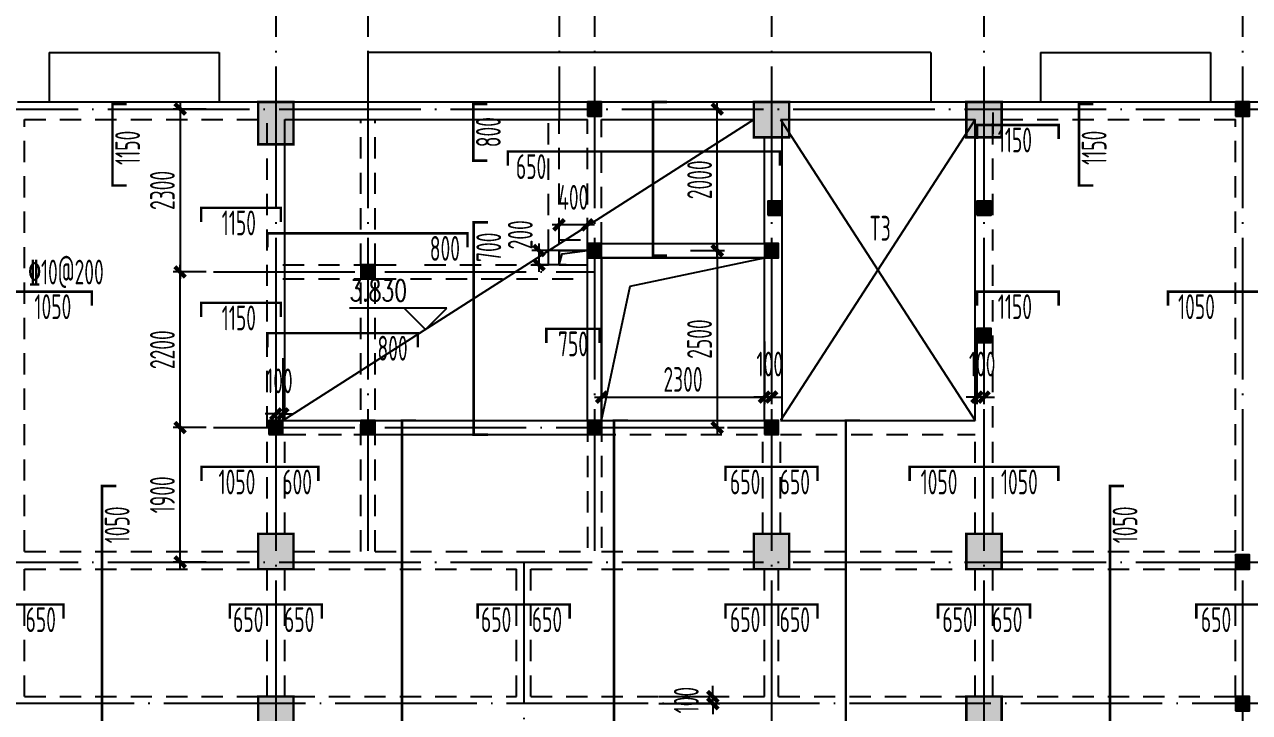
# Model space of a CAD drawing. Extents: x -472319 to -112444, y -516749 to -5704.
# Drawn here: x -281344 to -264044, y -117824 to -108105 of the extents above; entities that cross this region are included whole.
import ezdxf

# ---------------------------------------------------------------- set-up
doc = ezdxf.new("R2010")
doc.units = 0
doc.header["$LTSCALE"] = 100
doc.header["$MEASUREMENT"] = 0
for name, pattern in [('3', [5, 3, -2]), ('CENTER', [2, 1.25, -0.25, 0.25, -0.25]), ('DOTE', [2.42, 2, -0.2, 0.02, -0.2])]:
    doc.linetypes.add(name, pattern=pattern)
for name, color, linetype in [('1301', 24, 'Continuous'), ('1305', 1, 'Continuous'), ('1306', 94, 'Continuous'), ('1307', 7, 'Continuous'), ('COLUMN', 9, 'Continuous'), ('DIM_ELEV', 3, 'Continuous'), ('DOTE', 1, 'CENTER'), ('PUB_TEXT', 7, 'Continuous'), ('S_BEAM', 4, 'Continuous'), ('S_BEAMDASH', 134, '3'), ('S_CL', 2, 'Continuous'), ('S_HOLE', 253, 'Continuous'), ('坡道', 7, 'Continuous'), ('洞口边线', 7, 'Continuous'), ('第三道尺寸线', 4, 'Continuous'), ('零厚板', 7, 'Continuous')]:
    doc.layers.add(name, color=color, linetype=linetype)
doc.styles.add('_TCH_DIM', font='SIMPLEX', dxfattribs={"bigfont": 'GBCBIG'})
doc.styles.add('HZ', font='tssdeng.shx', dxfattribs={"width": 0.6, "height": 350, "bigfont": 'a.shx'})
doc.styles.get("Standard").update_dxf_attribs({"font": 'tssdeng.shx', "width": 0.6, "bigfont": 'a.shx'})
doc.dimstyles.new('DIMN', dxfattribs={"dimtxt": 350, "dimasz": 150, "dimexe": 100, "dimexo": 100, "dimgap": 75, "dimtad": 1, "dimdec": 0, "dimzin": 0, "dimdsep": 46, "dimtxsty": 'HZ', "dimblk": 'ARCHTICK', "dimcen": 0.09, "dimdle": 100, "dimclrd": 3, "dimclre": 3, "dimclrt": 7, "dimazin": 2, "dimtfac": 1, "dimtdec": 0, "dimtmove": 2, "dimatfit": 3, "dimldrblk": 'ARCHTICK', "dimfxl": 1, "dimtolj": 1, "dimtzin": 0, "dimarcsym": 0})

# ---------------------------------------------------------------- blocks, each defined once
blk = doc.blocks.new('_ArchTick')
at = {"color": 0, "linetype": 'ByBlock', "const_width": 0.4}
blk.add_lwpolyline([(-0.5, -0.5), (0.5, 0.5)], dxfattribs=at)
blk = doc.blocks.new('*D858')
at = {"layer": 'Defpoints', "color": 0, "transparency": 16777216}
for p in [(-279146, -111599), (-278677, -111599), (-278677, -113799)]:
    blk.add_point(p, dxfattribs=at)
at = {"layer": '第三道尺寸线', "color": 3, "lineweight": -2, "transparency": 16777216}
for p, q in [((-279146, -113899), (-279146, -111499)), ((-278777, -111599), (-279246, -111599)), ((-278777, -113799), (-279246, -113799))]:
    blk.add_line(p, q, dxfattribs=at)
at = {"layer": '第三道尺寸线', "color": 3, "lineweight": -2, "transparency": 16777216, "xscale": 150, "yscale": 150, "zscale": 150}
for p, rotation in [((-279146, -111599), 90), ((-279146, -113799), 270)]:
    blk.add_blockref('_ArchTick', p, dxfattribs=dict(at, rotation=rotation))
at = {"layer": '第三道尺寸线', "color": 7, "transparency": 16777216, "insert": (-279396, -112699), "char_height": 350, "attachment_point": 5, "rotation": 90, "style": 'HZ'}
blk.add_mtext('\\A1;2200', dxfattribs=at)
blk = doc.blocks.new('*D859')
at = {"layer": 'Defpoints', "color": 0, "transparency": 16777216}
for p in [(-279146, -113799), (-278677, -113799), (-278677, -115699)]:
    blk.add_point(p, dxfattribs=at)
at = {"layer": '第三道尺寸线', "color": 3, "lineweight": -2, "transparency": 16777216}
for p, q in [((-278777, -113799), (-279246, -113799)), ((-279146, -115799), (-279146, -113699)), ((-278777, -115699), (-279246, -115699))]:
    blk.add_line(p, q, dxfattribs=at)
at = {"layer": '第三道尺寸线', "color": 3, "lineweight": -2, "transparency": 16777216, "xscale": 150, "yscale": 150, "zscale": 150}
for p, rotation in [((-279146, -113799), 90), ((-279146, -115699), 270)]:
    blk.add_blockref('_ArchTick', p, dxfattribs=dict(at, rotation=rotation))
at = {"layer": '第三道尺寸线', "color": 7, "transparency": 16777216, "insert": (-279396, -114749), "char_height": 350, "attachment_point": 5, "rotation": 90, "style": 'HZ'}
blk.add_mtext('\\A1;1900', dxfattribs=at)
blk = doc.blocks.new('*D866')
at = {"layer": '1301', "color": 3, "lineweight": -2, "transparency": 16777216}
for p, q in [((-271561, -111199), (-271561, -113899)), ((-271940, -111299), (-271461, -111299)), ((-271940, -113799), (-271461, -113799))]:
    blk.add_line(p, q, dxfattribs=at)
at = {"layer": 'Defpoints', "color": 0, "transparency": 16777216}
for p in [(-272040, -111299), (-272040, -113799), (-271561, -113799)]:
    blk.add_point(p, dxfattribs=at)
at = {"layer": '1301', "color": 3, "lineweight": -2, "transparency": 16777216, "xscale": 150, "yscale": 150, "zscale": 150}
for p, rotation in [((-271561, -111299), 90), ((-271561, -113799), 270)]:
    blk.add_blockref('_ArchTick', p, dxfattribs=dict(at, rotation=rotation))
at = {"layer": '1301', "color": 7, "transparency": 16777216, "insert": (-271811, -112549), "char_height": 350, "attachment_point": 5, "rotation": 90, "style": 'HZ'}
blk.add_mtext('\\A1;2500', dxfattribs=at)
blk = doc.blocks.new('*D867')
at = {"layer": '1301', "color": 3, "lineweight": -2, "transparency": 16777216}
for p, q in [((-271939, -109299), (-271460, -109299)), ((-271560, -111399), (-271560, -109199)), ((-271939, -111299), (-271460, -111299))]:
    blk.add_line(p, q, dxfattribs=at)
at = {"layer": 'Defpoints', "color": 0, "transparency": 16777216}
for p in [(-272039, -109299), (-271560, -109299), (-272039, -111299)]:
    blk.add_point(p, dxfattribs=at)
at = {"layer": '1301', "color": 3, "lineweight": -2, "transparency": 16777216, "xscale": 150, "yscale": 150, "zscale": 150}
for p, rotation in [((-271560, -109299), 90), ((-271560, -111299), 270)]:
    blk.add_blockref('_ArchTick', p, dxfattribs=dict(at, rotation=rotation))
at = {"layer": '1301', "color": 7, "transparency": 16777216, "insert": (-271810, -110299), "char_height": 350, "attachment_point": 5, "rotation": 90, "style": 'HZ'}
blk.add_mtext('\\A1;2000', dxfattribs=at)
blk = doc.blocks.new('*D868')
at = {"layer": '1301', "color": 3, "lineweight": -2, "transparency": 16777216}
for p, q in [((-278777, -109299), (-279246, -109299)), ((-279146, -109199), (-279146, -111699)), ((-278777, -111599), (-279246, -111599))]:
    blk.add_line(p, q, dxfattribs=at)
at = {"layer": 'Defpoints', "color": 0, "transparency": 16777216}
for p in [(-278677, -109299), (-279146, -111599), (-278677, -111599)]:
    blk.add_point(p, dxfattribs=at)
at = {"layer": '1301', "color": 3, "lineweight": -2, "transparency": 16777216, "xscale": 150, "yscale": 150, "zscale": 150}
for p, rotation in [((-279146, -109299), 90), ((-279146, -111599), 270)]:
    blk.add_blockref('_ArchTick', p, dxfattribs=dict(at, rotation=rotation))
at = {"layer": '1301', "color": 7, "transparency": 16777216, "insert": (-279396, -110449), "char_height": 350, "attachment_point": 5, "rotation": 90, "style": 'HZ'}
blk.add_mtext('\\A1;2300', dxfattribs=at)
blk = doc.blocks.new('*D860')
at = {"layer": '1301', "color": 3, "lineweight": -2, "transparency": 16777216}
for p, q in [((-274078, -111199), (-274078, -111599)), ((-273694, -111299), (-274178, -111299)), ((-273694, -111499), (-274178, -111499))]:
    blk.add_line(p, q, dxfattribs=at)
at = {"layer": 'Defpoints', "color": 0, "transparency": 16777216}
for p in [(-273594, -111299), (-274078, -111499), (-273594, -111499)]:
    blk.add_point(p, dxfattribs=at)
at = {"layer": '1301', "color": 3, "lineweight": -2, "transparency": 16777216, "xscale": 150, "yscale": 150, "zscale": 150}
for p, rotation in [((-274078, -111299), 90), ((-274078, -111499), 270)]:
    blk.add_blockref('_ArchTick', p, dxfattribs=dict(at, rotation=rotation))
at = {"layer": '1301', "color": 7, "transparency": 16777216, "insert": (-274342, -111076), "char_height": 350, "attachment_point": 5, "rotation": 90, "style": 'HZ'}
blk.add_mtext('\\A1;200', dxfattribs=at)
blk = doc.blocks.new('*D869')
at = {"layer": '1301', "color": 3, "lineweight": -2, "transparency": 16777216}
for p, q in [((-273794, -111199), (-273794, -110835)), ((-273394, -111199), (-273394, -110835)), ((-273294, -110935), (-273894, -110935))]:
    blk.add_line(p, q, dxfattribs=at)
at = {"layer": 'Defpoints', "color": 0, "transparency": 16777216}
for p in [(-273794, -110935), (-273794, -111299), (-273394, -111299)]:
    blk.add_point(p, dxfattribs=at)
at = {"layer": '1301', "color": 3, "lineweight": -2, "transparency": 16777216, "xscale": 150, "yscale": 150, "zscale": 150, "rotation": 180}
blk.add_blockref('_ArchTick', (-273794, -110935), dxfattribs=at)
at = {"layer": '1301', "color": 3, "lineweight": -2, "transparency": 16777216, "xscale": 150, "yscale": 150, "zscale": 150}
blk.add_blockref('_ArchTick', (-273394, -110935), dxfattribs=at)
at = {"layer": '1301', "color": 7, "transparency": 16777216, "insert": (-273594, -110547), "char_height": 350, "attachment_point": 5, "style": 'HZ'}
blk.add_mtext('\\A1;400', dxfattribs=at)
blk = doc.blocks.new('*D863')
at = {"layer": '1301', "color": 3, "lineweight": -2, "transparency": 16777216}
for p, q in [((-277794, -112819), (-277794, -113707)), ((-277694, -112819), (-277694, -113707)), ((-277794, -113607), (-277944, -113607)), ((-277694, -113607), (-277794, -113607)), ((-277694, -113607), (-277544, -113607))]:
    blk.add_line(p, q, dxfattribs=at)
at = {"layer": 'Defpoints', "color": 0, "transparency": 16777216}
for p in [(-277794, -112719), (-277694, -112719), (-277794, -113607)]:
    blk.add_point(p, dxfattribs=at)
at = {"layer": '1301', "color": 3, "lineweight": -2, "transparency": 16777216, "xscale": 150, "yscale": 150, "zscale": 150}
blk.add_blockref('_ArchTick', (-277794, -113607), dxfattribs=at)
at = {"layer": '1301', "color": 3, "lineweight": -2, "transparency": 16777216, "xscale": 150, "yscale": 150, "zscale": 150, "rotation": 180}
blk.add_blockref('_ArchTick', (-277694, -113607), dxfattribs=at)
at = {"layer": '1301', "color": 7, "transparency": 16777216, "insert": (-277744, -113139), "char_height": 350, "attachment_point": 5, "style": 'HZ'}
blk.add_mtext('\\A1;100', dxfattribs=at)
blk = doc.blocks.new('*D864')
at = {"layer": '1301', "color": 3, "lineweight": -2, "transparency": 16777216}
for p, q in [((-273194, -112989), (-273194, -113469)), ((-270894, -112989), (-270894, -113469)), ((-273294, -113369), (-270794, -113369))]:
    blk.add_line(p, q, dxfattribs=at)
at = {"layer": 'Defpoints', "color": 0, "transparency": 16777216}
for p in [(-273194, -112889), (-270894, -112889), (-270894, -113369)]:
    blk.add_point(p, dxfattribs=at)
at = {"layer": '1301', "color": 3, "lineweight": -2, "transparency": 16777216, "xscale": 150, "yscale": 150, "zscale": 150, "rotation": 180}
blk.add_blockref('_ArchTick', (-273194, -113369), dxfattribs=at)
at = {"layer": '1301', "color": 3, "lineweight": -2, "transparency": 16777216, "xscale": 150, "yscale": 150, "zscale": 150}
blk.add_blockref('_ArchTick', (-270894, -113369), dxfattribs=at)
at = {"layer": '1301', "color": 7, "transparency": 16777216, "insert": (-272044, -113119), "char_height": 350, "attachment_point": 5, "style": 'HZ'}
blk.add_mtext('\\A1;2300', dxfattribs=at)
blk = doc.blocks.new('*D865')
at = {"layer": '1301', "color": 3, "lineweight": -2, "transparency": 16777216}
for p, q in [((-270894, -112582), (-270894, -113469)), ((-270794, -112582), (-270794, -113469)), ((-270894, -113369), (-271044, -113369)), ((-270794, -113369), (-270894, -113369)), ((-270794, -113369), (-270644, -113369))]:
    blk.add_line(p, q, dxfattribs=at)
at = {"layer": 'Defpoints', "color": 0, "transparency": 16777216}
for p in [(-270894, -112482), (-270794, -112482), (-270894, -113369)]:
    blk.add_point(p, dxfattribs=at)
at = {"layer": '1301', "color": 3, "lineweight": -2, "transparency": 16777216, "xscale": 150, "yscale": 150, "zscale": 150}
blk.add_blockref('_ArchTick', (-270894, -113369), dxfattribs=at)
at = {"layer": '1301', "color": 3, "lineweight": -2, "transparency": 16777216, "xscale": 150, "yscale": 150, "zscale": 150, "rotation": 180}
blk.add_blockref('_ArchTick', (-270794, -113369), dxfattribs=at)
at = {"layer": '1301', "color": 7, "transparency": 16777216, "insert": (-270819, -112902), "char_height": 350, "attachment_point": 5, "style": 'HZ'}
blk.add_mtext('\\A1;100', dxfattribs=at)
blk = doc.blocks.new('*D891')
at = {"layer": '1301', "color": 3, "lineweight": -2, "transparency": 16777216}
for p, q in [((-271623, -117599), (-271623, -117449)), ((-272387, -117599), (-271523, -117599)), ((-271623, -117699), (-271623, -117599)), ((-272387, -117699), (-271523, -117699)), ((-271623, -117699), (-271623, -117849))]:
    blk.add_line(p, q, dxfattribs=at)
at = {"layer": 'Defpoints', "color": 0, "transparency": 16777216}
for p in [(-272487, -117599), (-271623, -117599), (-272487, -117699)]:
    blk.add_point(p, dxfattribs=at)
at = {"layer": '1301', "color": 3, "lineweight": -2, "transparency": 16777216, "xscale": 150, "yscale": 150, "zscale": 150}
for p, rotation in [((-271623, -117599), 270), ((-271623, -117699), 90)]:
    blk.add_blockref('_ArchTick', p, dxfattribs=dict(at, rotation=rotation))
at = {"layer": '1301', "color": 7, "transparency": 16777216, "insert": (-271998, -117649), "char_height": 350, "attachment_point": 5, "rotation": 90, "style": 'HZ'}
blk.add_mtext('\\A1;100', dxfattribs=at)
blk = doc.blocks.new('*D890')
at = {"layer": '1301', "color": 3, "lineweight": -2, "transparency": 16777216}
for p, q in [((-267894, -112582), (-267894, -113469)), ((-267794, -112582), (-267794, -113469)), ((-267894, -113369), (-268044, -113369)), ((-267794, -113369), (-267894, -113369)), ((-267794, -113369), (-267644, -113369))]:
    blk.add_line(p, q, dxfattribs=at)
at = {"layer": 'Defpoints', "color": 0, "transparency": 16777216}
for p in [(-267894, -112482), (-267794, -112482), (-267894, -113369)]:
    blk.add_point(p, dxfattribs=at)
at = {"layer": '1301', "color": 3, "lineweight": -2, "transparency": 16777216, "xscale": 150, "yscale": 150, "zscale": 150}
blk.add_blockref('_ArchTick', (-267894, -113369), dxfattribs=at)
at = {"layer": '1301', "color": 3, "lineweight": -2, "transparency": 16777216, "xscale": 150, "yscale": 150, "zscale": 150, "rotation": 180}
blk.add_blockref('_ArchTick', (-267794, -113369), dxfattribs=at)
at = {"layer": '1301', "color": 7, "transparency": 16777216, "insert": (-267819, -112902), "char_height": 350, "attachment_point": 5, "style": 'HZ'}
blk.add_mtext('\\A1;100', dxfattribs=at)

msp = doc.modelspace()

# ---------------------------------------------------------------- hatches: boundary and pattern name
at = {"layer": 'COLUMN'}
h = msp.add_hatch(dxfattribs=at)
h.set_pattern_fill('ANSI31', color=0)
h.set_pattern_definition([(45, (-324431.33058, 76339.10955), (-0.08838834765, 0.08838834765), [])])
h.paths.add_polyline_path([(-273393.831, -109398.89), (-273193.831, -109398.89), (-273193.831, -109198.89), (-273393.831, -109198.89)])
h = msp.add_hatch(dxfattribs=at)
h.set_pattern_fill('ANSI31', color=0)
h.set_pattern_definition([(45, (-315281.33058, 76339.10955), (-0.08838834765, 0.08838834765), [])])
h.paths.add_polyline_path([(-264243.831, -109398.89), (-264043.831, -109398.89), (-264043.831, -109198.89), (-264243.831, -109198.89)])
h = msp.add_hatch(dxfattribs=at)
h.set_pattern_fill('ANSI31', color=0)
h.set_pattern_definition([(45, (-321881.33058, 74939.10955), (-0.08838834765, 0.08838834765), [])])
h.paths.add_polyline_path([(-270843.831, -110798.89), (-270643.831, -110798.89), (-270643.831, -110598.89), (-270843.831, -110598.89)])
h = msp.add_hatch(dxfattribs=at)
h.set_pattern_fill('ANSI31', color=0)
h.set_pattern_definition([(45, (-321881.32863, 74939.10955), (-0.08838834765, 0.08838834765), [])])
h.paths.add_polyline_path([(-270843.829, -110798.89), (-270643.829, -110798.89), (-270643.829, -110598.89), (-270843.829, -110598.89)])
h = msp.add_hatch(dxfattribs=at)
h.set_pattern_fill('ANSI31', color=0)
h.set_pattern_definition([(45, (-318931.33058, 74939.10955), (-0.08838834765, 0.08838834765), [])])
h.paths.add_polyline_path([(-267893.831, -110798.89), (-267693.831, -110798.89), (-267693.831, -110598.89), (-267893.831, -110598.89)])
h = msp.add_hatch(dxfattribs=at)
h.set_pattern_fill('ANSI31', color=0)
h.set_pattern_definition([(45, (-324431.33058, 74339.10955), (-0.08838834765, 0.08838834765), [])])
h.paths.add_polyline_path([(-273393.831, -111398.89), (-273193.831, -111398.89), (-273193.831, -111198.89), (-273393.831, -111198.89)])
h = msp.add_hatch(dxfattribs=at)
h.set_pattern_fill('ANSI31', color=0)
h.set_pattern_definition([(45, (-324431.32863, 74339.10955), (-0.08838834765, 0.08838834765), [])])
h.paths.add_polyline_path([(-273393.829, -111398.89), (-273193.829, -111398.89), (-273193.829, -111198.89), (-273393.829, -111198.89)])
h = msp.add_hatch(dxfattribs=at)
h.set_pattern_fill('ANSI31', color=0)
h.set_pattern_definition([(45, (-321931.33058, 74339.10955), (-0.08838834765, 0.08838834765), [])])
h.paths.add_polyline_path([(-270893.831, -111398.89), (-270693.831, -111398.89), (-270693.831, -111198.89), (-270893.831, -111198.89)])
h = msp.add_hatch(dxfattribs=at)
h.set_pattern_fill('ANSI31', color=0)
h.set_pattern_definition([(45, (-321931.32863, 74339.10955), (-0.08838834765, 0.08838834765), [])])
h.paths.add_polyline_path([(-270893.829, -111398.89), (-270693.829, -111398.89), (-270693.829, -111198.89), (-270893.829, -111198.89)])
h = msp.add_hatch(dxfattribs=at)
h.set_pattern_fill('ANSI31', color=0)
h.set_pattern_definition([(45, (-327631.33058, 74039.10955), (-0.08838834765, 0.08838834765), [])])
h.paths.add_polyline_path([(-276593.831, -111698.89), (-276393.831, -111698.89), (-276393.831, -111498.89), (-276593.831, -111498.89)])
h = msp.add_hatch(dxfattribs=at)
h.set_pattern_fill('ANSI31', color=0)
h.set_pattern_definition([(45, (-327631.32863, 74039.10955), (-0.08838834765, 0.08838834765), [])])
h.paths.add_polyline_path([(-276593.829, -111698.89), (-276393.829, -111698.89), (-276393.829, -111498.89), (-276593.829, -111498.89)])
h = msp.add_hatch(dxfattribs=at)
h.set_pattern_fill('ANSI31', color=0)
h.set_pattern_definition([(45, (-318931.33058, 73139.10809), (-0.08838834765, 0.08838834765), [])])
h.paths.add_polyline_path([(-267893.831, -112598.892), (-267693.831, -112598.892), (-267693.831, -112398.892), (-267893.831, -112398.892)])
h = msp.add_hatch(dxfattribs=at)
h.set_pattern_fill('ANSI31', color=0)
h.set_pattern_definition([(45, (-328931.33058, 71839.10858), (-0.08838834765, 0.08838834765), [])])
h.paths.add_polyline_path([(-277893.831, -113898.891), (-277693.831, -113898.891), (-277693.831, -113698.891), (-277893.831, -113698.891)])
h = msp.add_hatch(dxfattribs=at)
h.set_pattern_fill('ANSI31', color=0)
h.set_pattern_definition([(45, (-328931.32863, 71839.10858), (-0.08838834765, 0.08838834765), [])])
h.paths.add_polyline_path([(-277893.829, -113898.891), (-277693.829, -113898.891), (-277693.829, -113698.891), (-277893.829, -113698.891)])
h = msp.add_hatch(dxfattribs=at)
h.set_pattern_fill('ANSI31', color=0)
h.set_pattern_definition([(45, (-327631.33058, 71839.10858), (-0.08838834765, 0.08838834765), [])])
h.paths.add_polyline_path([(-276593.831, -113898.891), (-276393.831, -113898.891), (-276393.831, -113698.891), (-276593.831, -113698.891)])
h = msp.add_hatch(dxfattribs=at)
h.set_pattern_fill('ANSI31', color=0)
h.set_pattern_definition([(45, (-327631.32863, 71839.10858), (-0.08838834765, 0.08838834765), [])])
h.paths.add_polyline_path([(-276593.829, -113898.891), (-276393.829, -113898.891), (-276393.829, -113698.891), (-276593.829, -113698.891)])
h = msp.add_hatch(dxfattribs=at)
h.set_pattern_fill('ANSI31', color=0)
h.set_pattern_definition([(45, (-324431.33058, 71839.10858), (-0.08838834765, 0.08838834765), [])])
h.paths.add_polyline_path([(-273393.831, -113898.891), (-273193.831, -113898.891), (-273193.831, -113698.891), (-273393.831, -113698.891)])
h = msp.add_hatch(dxfattribs=at)
h.set_pattern_fill('ANSI31', color=0)
h.set_pattern_definition([(45, (-324431.32863, 71839.10858), (-0.08838834765, 0.08838834765), [])])
h.paths.add_polyline_path([(-273393.829, -113898.891), (-273193.829, -113898.891), (-273193.829, -113698.891), (-273393.829, -113698.891)])
h = msp.add_hatch(dxfattribs=at)
h.set_pattern_fill('ANSI31', color=0)
h.set_pattern_definition([(45, (-321931.33058, 71839.10858), (-0.08838834765, 0.08838834765), [])])
h.paths.add_polyline_path([(-270893.831, -113898.891), (-270693.831, -113898.891), (-270693.831, -113698.891), (-270893.831, -113698.891)])
h = msp.add_hatch(dxfattribs=at)
h.set_pattern_fill('ANSI31', color=0)
h.set_pattern_definition([(45, (-321931.32863, 71839.10858), (-0.08838834765, 0.08838834765), [])])
h.paths.add_polyline_path([(-270893.829, -113898.891), (-270693.829, -113898.891), (-270693.829, -113698.891), (-270893.829, -113698.891)])
h = msp.add_hatch(dxfattribs=at)
h.set_pattern_fill('ANSI31', color=0)
h.set_pattern_definition([(45, (-315281.32863, 69939.10858), (-0.08838834765, 0.08838834765), [])])
h.paths.add_polyline_path([(-264243.829, -115798.891), (-264043.829, -115798.891), (-264043.829, -115598.891), (-264243.829, -115598.891)])
h = msp.add_hatch(dxfattribs=at)
h.set_pattern_fill('ANSI31', color=0)
h.set_pattern_definition([(45, (-315281.33058, 67939.10858), (-0.08838834765, 0.08838834765), [])])
h.paths.add_polyline_path([(-264243.831, -117798.891), (-264043.831, -117798.891), (-264043.831, -117598.891), (-264243.831, -117598.891)])
at = {"layer": 'S_CL'}
h = msp.add_hatch(dxfattribs=at)
h.set_pattern_fill('ANSI31', color=256)
h.set_pattern_definition([(45, (113576.23945, 417478.10849), (-0.088388347648, 0.088388347648), [])])
h.paths.add_polyline_path([(-242793.829, -109698.89), (-242793.829, -109198.89), (-243293.829, -109198.89), (-243293.829, -109698.89)])
h.paths.add_polyline_path([(-242793.829, -115798.891), (-242793.829, -115298.891), (-243293.829, -115298.891), (-243293.829, -115798.891)])
h.paths.add_polyline_path([(-242793.829, -118098.891), (-242793.829, -117598.891), (-243293.829, -117598.891), (-243293.829, -118098.891)])
h.paths.add_polyline_path([(-242793.829, -124198.891), (-242793.829, -123698.891), (-243293.829, -123698.891), (-243293.829, -124198.891)])
h.paths.add_polyline_path([(-245643.829, -109698.89), (-245643.829, -109198.89), (-246143.829, -109198.89), (-246143.829, -109698.89)])
h.paths.add_polyline_path([(-245643.829, -115798.891), (-245643.829, -115298.891), (-246143.829, -115298.891), (-246143.829, -115798.891)])
h.paths.add_polyline_path([(-245643.829, -118098.891), (-245643.829, -117598.891), (-246143.829, -117598.891), (-246143.829, -118098.891)])
h.paths.add_polyline_path([(-245643.829, -124198.891), (-245643.829, -123698.891), (-246143.829, -123698.891), (-246143.829, -124198.891)])
h.paths.add_polyline_path([(-252943.829, -109698.89), (-252943.829, -109198.89), (-253443.829, -109198.89), (-253443.829, -109698.89)])
h.paths.add_polyline_path([(-252943.829, -115798.891), (-252943.829, -115298.891), (-253443.829, -115298.891), (-253443.829, -115798.891)])
h.paths.add_polyline_path([(-252943.829, -118098.891), (-252943.829, -117598.891), (-253443.829, -117598.891), (-253443.829, -118098.891)])
h.paths.add_polyline_path([(-252943.829, -124198.891), (-252943.829, -123698.891), (-253443.829, -123698.891), (-253443.829, -124198.891)])
h.paths.add_polyline_path([(-260243.829, -109698.89), (-260243.829, -109198.89), (-260743.829, -109198.89), (-260743.829, -109698.89)])
h.paths.add_polyline_path([(-260243.829, -115798.891), (-260243.829, -115298.891), (-260743.829, -115298.891), (-260743.829, -115798.891)])
h.paths.add_polyline_path([(-260243.829, -118098.891), (-260243.829, -117598.891), (-260743.829, -117598.891), (-260743.829, -118098.891)])
h.paths.add_polyline_path([(-260243.829, -124198.891), (-260243.829, -123698.891), (-260743.829, -123698.891), (-260743.829, -124198.891)])
h.paths.add_polyline_path([(-267543.829, -109698.89), (-267543.829, -109198.89), (-268043.829, -109198.89), (-268043.829, -109698.89)])
h.paths.add_polyline_path([(-267543.829, -115798.891), (-267543.829, -115298.891), (-268043.829, -115298.891), (-268043.829, -115798.891)])
h.paths.add_polyline_path([(-267543.829, -118098.891), (-267543.829, -117598.891), (-268043.829, -117598.891), (-268043.829, -118098.891)])
h.paths.add_polyline_path([(-267543.829, -124198.891), (-267543.829, -123598.891), (-268043.829, -123598.891), (-268043.829, -124198.891)])
h.paths.add_polyline_path([(-270543.829, -109698.89), (-270543.829, -109198.89), (-271043.829, -109198.89), (-271043.829, -109698.89)])
h.paths.add_polyline_path([(-270543.829, -115798.891), (-270543.829, -115298.891), (-271043.829, -115298.891), (-271043.829, -115798.891)])
h.paths.add_polyline_path([(-277543.831, -109798.89), (-277543.831, -109198.89), (-278043.831, -109198.89), (-278043.831, -109798.89)])
h.paths.add_polyline_path([(-277543.831, -115798.891), (-277543.831, -115298.891), (-278043.831, -115298.891), (-278043.831, -115798.891)])
h.paths.add_polyline_path([(-277543.831, -118098.891), (-277543.831, -117598.891), (-278043.831, -117598.891), (-278043.831, -118098.891)])
h.paths.add_polyline_path([(-277543.831, -124198.891), (-277543.831, -123598.891), (-278043.831, -123598.891), (-278043.831, -124198.891)])
h.paths.add_polyline_path([(-284843.831, -109698.89), (-284843.831, -109198.89), (-285343.831, -109198.89), (-285343.831, -109698.89)])
h.paths.add_polyline_path([(-284843.831, -115798.891), (-284843.831, -115298.891), (-285343.831, -115298.891), (-285343.831, -115798.891)])
h.paths.add_polyline_path([(-284843.831, -118098.891), (-284843.831, -117598.891), (-285343.831, -117598.891), (-285343.831, -118098.891)])
h.paths.add_polyline_path([(-284843.831, -124198.891), (-284843.831, -123698.891), (-285343.831, -123698.891), (-285343.831, -124198.891)])
h.paths.add_polyline_path([(-292143.831, -109698.89), (-292143.831, -109198.89), (-292643.831, -109198.89), (-292643.831, -109698.89)])
h.paths.add_polyline_path([(-292143.831, -115798.891), (-292143.831, -115298.891), (-292643.831, -115298.891), (-292643.831, -115798.891)])
h.paths.add_polyline_path([(-292143.831, -118098.891), (-292143.831, -117598.891), (-292643.831, -117598.891), (-292643.831, -118098.891)])
h.paths.add_polyline_path([(-292143.831, -124198.891), (-292143.831, -123698.891), (-292643.831, -123698.891), (-292643.831, -124198.891)])
h.paths.add_polyline_path([(-299443.831, -109698.89), (-299443.831, -109198.89), (-299943.831, -109198.89), (-299943.831, -109698.89)])
h.paths.add_polyline_path([(-299443.831, -115798.891), (-299443.831, -115298.891), (-299943.831, -115298.891), (-299943.831, -115798.891)])
h.paths.add_polyline_path([(-299443.831, -118098.891), (-299443.831, -117598.891), (-299943.831, -117598.891), (-299943.831, -118098.891)])
h.paths.add_polyline_path([(-299443.831, -124198.891), (-299443.831, -123698.891), (-299943.831, -123698.891), (-299943.831, -124198.891)])
h.paths.add_polyline_path([(-302293.831, -109698.89), (-302293.831, -109198.89), (-302793.831, -109198.89), (-302793.831, -109698.89)])
h.paths.add_polyline_path([(-302293.831, -115798.891), (-302293.831, -115298.891), (-302793.831, -115298.891), (-302793.831, -115798.891)])
h.paths.add_polyline_path([(-302293.831, -118098.891), (-302293.831, -117598.891), (-302793.831, -117598.891), (-302793.831, -118098.891)])
h.paths.add_polyline_path([(-302293.831, -124198.891), (-302293.831, -123698.891), (-302793.831, -123698.891), (-302793.831, -124198.891)])

# ---------------------------------------------------------------- linework, layer by layer
for p, q in [((-280993.829, -108498.891), (-278593.829, -108498.891)), ((-280993.829, -108498.891), (-280993.829, -109198.891)), ((-268543.829, -108498.891), (-276493.829, -108498.891)), ((-268543.829, -108498.891), (-268543.829, -109198.891)), ((-266993.829, -108498.891), (-264593.829, -108498.891)), ((-266993.829, -108498.891), (-266993.829, -109198.891))]:
    msp.add_line(p, q)
at = {"layer": '1301', "color": 7}
msp.add_line((-277693.831, -113698.891), (-271043.829, -109448.89), dxfattribs=at)
at = {"layer": '1305', "const_width": 35}
for points in [[(-279901.333, -110378.892), (-280101.333, -110378.892), (-280101.333, -109228.892), (-279901.333, -109228.892)], [(-274806.002, -110028.89), (-275006.002, -110028.89), (-275006.002, -109228.89), (-274806.002, -109228.89)], [(-272268.829, -111368.89), (-272468.829, -111368.89), (-272468.829, -109198.89), (-272268.829, -109198.89)], [(-266251.333, -110378.892), (-266451.333, -110378.892), (-266451.333, -109228.892), (-266251.333, -109228.892)], [(-267888.829, -109723.89), (-267888.829, -109523.89), (-266738.829, -109523.89), (-266738.829, -109723.89)], [(-274518.829, -110098.89), (-274518.829, -109898.89), (-270673.825, -109898.89), (-270673.825, -110098.89)], [(-278848.831, -110894.5), (-278848.831, -110694.5), (-277723.831, -110694.5), (-277723.831, -110894.5)], [(-274800.333, -113898.891), (-275000.333, -113898.891), (-275000.333, -110898.89), (-274800.333, -110898.89)], [(-277913.833, -111255), (-277913.833, -111055), (-275088.831, -111055), (-275088.831, -111255)], [(-282493.833, -112078.888), (-282493.833, -111878.888), (-280393.833, -111878.89), (-280393.833, -112078.89)], [(-267888.829, -112078.89), (-267888.829, -111878.89), (-266738.829, -111878.89), (-266738.829, -112078.89)], [(-265193.829, -112078.89), (-265193.829, -111878.89), (-263093.829, -111878.89), (-263093.829, -112078.89)], [(-278848.831, -112236.89), (-278848.831, -112036.89), (-277723.831, -112036.89), (-277723.831, -112236.89)], [(-277913.831, -112664.89), (-277913.831, -112464.89), (-275788.829, -112464.89), (-275788.829, -112664.89)], [(-273973.831, -112603.389), (-273973.829, -112403.389), (-273223.829, -112403.389), (-273223.831, -112603.389)], [(-275812.831, -118798.891), (-276012.831, -118798.891), (-276012.831, -113698.891), (-275812.831, -113698.891)], [(-272818.829, -118798.891), (-273018.829, -118798.891), (-273018.829, -113698.891), (-272818.829, -113698.891)], [(-269543.829, -118648.892), (-269743.829, -118648.892), (-269743.829, -113698.891), (-269543.829, -113698.891)], [(-278843.831, -114553.891), (-278843.831, -114353.891), (-277193.831, -114353.892), (-277193.831, -114553.892)], [(-271443.828, -114553.891), (-271443.828, -114353.891), (-270143.828, -114353.892), (-270143.828, -114553.892)], [(-268843.829, -114553.891), (-268843.829, -114353.891), (-266743.829, -114353.892), (-266743.829, -114553.892)], [(-280048.833, -118773.891), (-280248.833, -118773.891), (-280248.833, -114623.891), (-280048.833, -114623.891)], [(-265814.833, -118773.891), (-266014.833, -118773.891), (-266014.833, -114623.891), (-265814.833, -114623.891)], [(-282093.831, -116498.891), (-282093.831, -116298.891), (-280793.831, -116298.891), (-280793.831, -116498.891)], [(-278443.831, -116498.891), (-278443.831, -116298.891), (-277143.831, -116298.892), (-277143.831, -116498.892)], [(-274943.829, -116498.891), (-274943.829, -116298.891), (-273643.829, -116298.892), (-273643.829, -116498.892)], [(-271443.829, -116498.89), (-271443.829, -116298.89), (-270143.829, -116298.891), (-270143.829, -116498.891)], [(-268443.829, -116498.891), (-268443.829, -116298.891), (-267143.829, -116298.892), (-267143.829, -116498.892)], [(-264793.833, -116498.89), (-264793.833, -116298.89), (-263493.833, -116298.891), (-263493.833, -116498.891)]]:
    msp.add_lwpolyline(points, dxfattribs=at)
at = {"layer": 'COLUMN', "color": 0}
for points in [[(-273393.831, -109398.89), (-273193.831, -109398.89), (-273193.831, -109198.89), (-273393.831, -109198.89)], [(-264243.831, -109398.89), (-264043.831, -109398.89), (-264043.831, -109198.89), (-264243.831, -109198.89)], [(-270843.831, -110798.89), (-270643.831, -110798.89), (-270643.831, -110598.89), (-270843.831, -110598.89)], [(-270843.829, -110798.89), (-270643.829, -110798.89), (-270643.829, -110598.89), (-270843.829, -110598.89)], [(-267893.831, -110798.89), (-267693.831, -110798.89), (-267693.831, -110598.89), (-267893.831, -110598.89)], [(-273393.831, -111398.89), (-273193.831, -111398.89), (-273193.831, -111198.89), (-273393.831, -111198.89)], [(-273393.829, -111398.89), (-273193.829, -111398.89), (-273193.829, -111198.89), (-273393.829, -111198.89)], [(-270893.831, -111398.89), (-270693.831, -111398.89), (-270693.831, -111198.89), (-270893.831, -111198.89)], [(-270893.829, -111398.89), (-270693.829, -111398.89), (-270693.829, -111198.89), (-270893.829, -111198.89)], [(-276593.831, -111698.89), (-276393.831, -111698.89), (-276393.831, -111498.89), (-276593.831, -111498.89)], [(-276593.829, -111698.89), (-276393.829, -111698.89), (-276393.829, -111498.89), (-276593.829, -111498.89)], [(-267893.831, -112598.892), (-267693.831, -112598.892), (-267693.831, -112398.892), (-267893.831, -112398.892)], [(-277893.831, -113898.891), (-277693.831, -113898.891), (-277693.831, -113698.891), (-277893.831, -113698.891)], [(-277893.829, -113898.891), (-277693.829, -113898.891), (-277693.829, -113698.891), (-277893.829, -113698.891)], [(-276593.831, -113898.891), (-276393.831, -113898.891), (-276393.831, -113698.891), (-276593.831, -113698.891)], [(-276593.829, -113898.891), (-276393.829, -113898.891), (-276393.829, -113698.891), (-276593.829, -113698.891)], [(-273393.831, -113898.891), (-273193.831, -113898.891), (-273193.831, -113698.891), (-273393.831, -113698.891)], [(-273393.829, -113898.891), (-273193.829, -113898.891), (-273193.829, -113698.891), (-273393.829, -113698.891)], [(-270893.831, -113898.891), (-270693.831, -113898.891), (-270693.831, -113698.891), (-270893.831, -113698.891)], [(-270893.829, -113898.891), (-270693.829, -113898.891), (-270693.829, -113698.891), (-270893.829, -113698.891)], [(-264243.829, -115798.891), (-264043.829, -115798.891), (-264043.829, -115598.891), (-264243.829, -115598.891)], [(-264243.831, -117798.891), (-264043.831, -117798.891), (-264043.831, -117598.891), (-264243.831, -117598.891)]]:
    msp.add_lwpolyline(points, close=True, dxfattribs=at)
at = {"layer": 'DIM_ELEV'}
for p, q in [((-275379.874, -112111.776), (-276752.939, -112111.776)), ((-275679.874, -112411.776), (-275979.874, -112111.776)), ((-275679.874, -112411.776), (-275379.874, -112111.776))]:
    msp.add_line(p, q, dxfattribs=at)
at = {"layer": 'DOTE', "linetype": 'DOTE', "ltscale": 10}
for p, q in [((-277793.829, -106279.242), (-277793.829, -128429.282)), ((-276493.829, -106279.242), (-276493.829, -115698.89)), ((-273793.829, -106279.242), (-273793.829, -109448.89)), ((-273293.829, -106279.242), (-273293.829, -115698.89)), ((-270793.829, -106279.242), (-270793.829, -128429.282)), ((-267793.829, -106279.242), (-267793.829, -128429.282)), ((-264143.829, -106279.242), (-264143.829, -128429.282)), ((-304367.647, -109298.89), (-241075.018, -109298.89)), ((-278676.96, -111598.889), (-273293.829, -111598.889)), ((-278676.96, -113798.89), (-270768.829, -113798.89)), ((-304367.647, -115698.89), (-241075.018, -115698.89)), ((-274293.829, -115698.89), (-274293.829, -126997.5)), ((-241075.018, -117698.89), (-304367.647, -117698.89))]:
    msp.add_line(p, q, dxfattribs=at)
at = {"layer": 'S_BEAM'}
for p, q in [((-281443.831, -109198.89), (-278043.831, -109198.89)), ((-277543.831, -109198.89), (-275793.831, -109198.89)), ((-275793.831, -109198.89), (-273793.829, -109198.89)), ((-273793.829, -109198.89), (-273293.829, -109198.89)), ((-273293.829, -109198.89), (-271043.829, -109198.89)), ((-270543.829, -109198.89), (-268043.829, -109198.89)), ((-267543.829, -109198.89), (-264143.829, -109198.89)), ((-264143.829, -109198.89), (-260743.829, -109198.89)), ((-277668.831, -109448.89), (-275793.831, -109448.89)), ((-277668.831, -113698.891), (-277668.831, -109448.89)), ((-275793.831, -109448.89), (-273718.829, -109448.89)), ((-273718.829, -109448.89), (-273393.829, -109448.89)), ((-273193.829, -109448.89), (-271043.829, -109448.89)), ((-270668.829, -109448.89), (-267918.829, -109448.89)), ((-270643.829, -111298.89), (-270643.829, -109448.89)), ((-267918.829, -113698.891), (-267918.829, -109448.89)), ((-270893.829, -110798.89), (-270893.829, -109698.89)), ((-270893.829, -111198.89), (-270893.829, -110798.89)), ((-273393.829, -113698.891), (-273393.829, -111148.89)), ((-273193.829, -111198.89), (-270893.829, -111198.89)), ((-273793.829, -111498.89), (-273793.829, -111298.889)), ((-273793.829, -111298.889), (-273393.829, -111298.889)), ((-273393.829, -111498.89), (-273393.829, -111298.889)), ((-273393.829, -111498.89), (-273393.829, -111373.89)), ((-273193.829, -111598.89), (-273193.829, -111398.89)), ((-273193.829, -111398.89), (-270893.829, -111398.89)), ((-273193.829, -111598.89), (-273193.829, -111398.89)), ((-270893.829, -113698.891), (-270893.829, -111398.89)), ((-270643.829, -113698.891), (-270643.829, -111298.89)), ((-273793.829, -111498.89), (-273393.829, -111498.89)), ((-273193.829, -113698.891), (-273193.829, -111598.89)), ((-273193.829, -113698.891), (-273193.829, -111598.89)), ((-277693.831, -113698.891), (-273393.829, -113698.891)), ((-277668.831, -113698.891), (-276493.829, -113698.891)), ((-276493.829, -113698.891), (-273393.829, -113698.891)), ((-273193.829, -113698.891), (-270893.829, -113698.891)), ((-270668.829, -113698.891), (-267918.829, -113698.891))]:
    msp.add_line(p, q, dxfattribs=at)
at = {"layer": 'S_BEAMDASH'}
for p, q in [((-281343.831, -115548.891), (-281343.831, -109448.89)), ((-281343.831, -109448.89), (-277918.831, -109448.89)), ((-277918.831, -113798.891), (-277918.831, -109448.89)), ((-276593.829, -111498.89), (-276593.829, -109448.89)), ((-276393.829, -111498.89), (-276393.829, -109448.89)), ((-273943.829, -111298.89), (-273943.829, -109448.89)), ((-273793.829, -111148.89), (-273793.829, -109448.89)), ((-273393.829, -111148.89), (-273393.829, -109448.89)), ((-273193.829, -111198.89), (-273193.829, -109448.89)), ((-267668.829, -113798.891), (-267668.829, -109348.89)), ((-267668.829, -109348.89), (-267668.829, -109698.89)), ((-267543.829, -109448.89), (-264243.829, -109448.89)), ((-264243.829, -115548.891), (-264243.829, -109448.89)), ((-273793.829, -111148.89), (-273393.829, -111148.89)), ((-273943.829, -111498.89), (-273943.829, -111298.89)), ((-277693.831, -111498.89), (-276593.829, -111498.89)), ((-276393.829, -111498.89), (-275893.829, -111498.89)), ((-275693.829, -111498.89), (-273943.829, -111498.89)), ((-277693.831, -111698.89), (-276593.829, -111698.89)), ((-276593.829, -115548.891), (-276593.829, -111698.89)), ((-276393.829, -111698.89), (-273393.829, -111698.89)), ((-276393.829, -115548.891), (-276393.829, -111698.89)), ((-277918.831, -115298.891), (-277918.831, -113798.891)), ((-273393.831, -113698.891), (-273393.831, -115548.891)), ((-273193.829, -113698.891), (-273193.829, -115548.891)), ((-267668.829, -115298.891), (-267668.829, -113798.891)), ((-277693.831, -113898.891), (-273293.829, -113898.891)), ((-277668.831, -115298.891), (-277668.831, -113898.891)), ((-277668.831, -113898.891), (-276493.829, -113898.891)), ((-276493.829, -113898.891), (-273293.829, -113898.891)), ((-273293.829, -113898.891), (-270918.829, -113898.891)), ((-270918.829, -115298.891), (-270918.829, -113898.891)), ((-270668.829, -115298.891), (-270668.829, -113898.891)), ((-270668.829, -113898.891), (-267918.829, -113898.891)), ((-267918.829, -115298.891), (-267918.829, -113898.891)), ((-281343.831, -115548.891), (-278043.831, -115548.891)), ((-277543.831, -115548.891), (-276593.829, -115548.891)), ((-276393.829, -115548.891), (-274293.829, -115548.891)), ((-274293.829, -115548.891), (-273393.831, -115548.891)), ((-273193.829, -115548.891), (-271043.829, -115548.891)), ((-270543.829, -115548.891), (-268043.829, -115548.891)), ((-267543.829, -115548.891), (-264243.829, -115548.891)), ((-281343.831, -117598.891), (-281343.831, -115798.891)), ((-281343.831, -115798.891), (-278043.831, -115798.891)), ((-277918.831, -117598.891), (-277918.831, -115798.891)), ((-277668.831, -117598.891), (-277668.831, -115798.891)), ((-277543.831, -115798.891), (-274393.829, -115798.891)), ((-274393.829, -117598.891), (-274393.829, -115798.891)), ((-274193.829, -115798.891), (-271043.829, -115798.891)), ((-274193.829, -117598.891), (-274193.829, -115798.891)), ((-270893.829, -117598.891), (-270893.829, -115798.891)), ((-270693.829, -117598.891), (-270693.829, -115798.891)), ((-270543.829, -115798.891), (-268043.829, -115798.891)), ((-267918.829, -117598.891), (-267918.829, -115798.891)), ((-267668.829, -117598.891), (-267668.829, -115798.891)), ((-267543.829, -115798.891), (-264243.829, -115798.891)), ((-264243.829, -117598.891), (-264243.829, -115798.891)), ((-281343.831, -117598.891), (-278043.831, -117598.891)), ((-277543.831, -117598.891), (-274393.829, -117598.891)), ((-274193.829, -117598.891), (-270893.829, -117598.891)), ((-270693.829, -117598.891), (-268043.829, -117598.891)), ((-267543.829, -117598.891), (-264243.829, -117598.891))]:
    msp.add_line(p, q, dxfattribs=at)
at = {"layer": 'S_CL', "const_width": 35}
for points in [[(-277543.831, -109798.89), (-277543.831, -109198.89), (-278043.831, -109198.89), (-278043.831, -109798.89)], [(-270543.829, -109698.89), (-270543.829, -109198.89), (-271043.829, -109198.89), (-271043.829, -109698.89)], [(-267543.829, -109698.89), (-267543.829, -109198.89), (-268043.829, -109198.89), (-268043.829, -109698.89)], [(-277543.831, -115798.891), (-277543.831, -115298.891), (-278043.831, -115298.891), (-278043.831, -115798.891)], [(-270543.829, -115798.891), (-270543.829, -115298.891), (-271043.829, -115298.891), (-271043.829, -115798.891)], [(-267543.829, -115798.891), (-267543.829, -115298.891), (-268043.829, -115298.891), (-268043.829, -115798.891)], [(-277543.831, -118098.891), (-277543.831, -117598.891), (-278043.831, -117598.891), (-278043.831, -118098.891)], [(-267543.829, -118098.891), (-267543.829, -117598.891), (-268043.829, -117598.891), (-268043.829, -118098.891)]]:
    msp.add_lwpolyline(points, close=True, dxfattribs=at)
at = {"layer": 'S_HOLE', "const_width": 18}
for points in [[(-273793.829, -111498.89), (-273393.829, -111498.89), (-273393.829, -111298.889), (-273793.829, -111298.889), (-273793.829, -111498.89)], [(-273193.829, -113698.891), (-270893.829, -113698.891), (-270893.829, -111398.89), (-273193.829, -111398.89), (-273193.829, -113698.891)]]:
    msp.add_lwpolyline(points, close=True, dxfattribs=at)
at = {"layer": '坡道'}
for p, q in [((-278593.829, -108498.891), (-278593.829, -109198.891)), ((-276493.829, -108498.891), (-276493.829, -109198.891)), ((-264593.829, -108498.891), (-264593.829, -109198.891))]:
    msp.add_line(p, q, dxfattribs=at)
at = {"layer": '洞口边线'}
for points in [[(-273393.829, -111298.889), (-273793.829, -111298.889), (-273793.829, -111498.89), (-273749.635, -111343.083), (-273393.829, -111298.889)], [(-270893.829, -111398.89), (-273193.829, -111398.89), (-273193.829, -113698.891), (-272791.663, -111801.056), (-270893.829, -111398.89)]]:
    msp.add_lwpolyline(points, close=True, dxfattribs=at)
at = {"layer": '零厚板'}
for p, q in [((-270668.829, -109448.89), (-267918.829, -113698.891)), ((-267918.829, -109448.89), (-270668.829, -113698.891))]:
    msp.add_line(p, q, dxfattribs=at)

# ---------------------------------------------------------------- texts
at = {"layer": '1306', "width": 0.6}
for s, p in [('800', (-274617.602, -109838.89)), ('1150', (-279712.932, -110088.892)), ('1150', (-266062.934, -110088.892)), ('700', (-274611.932, -111458.89)), ('1050', (-279860.434, -115433.891)), ('1050', (-265626.434, -115433.891))]:
    msp.add_text(s, height=350, rotation=90, dxfattribs=at).set_placement(p)
for s, p in [('1150', (-267598.829, -109912.291)), ('650', (-274403.829, -110287.291)), ('1150', (-278558.831, -111082.9)), ('800', (-275619.833, -111443.4)), ('1050', (-281203.833, -112267.291)), ('1150', (-267598.829, -112267.291)), ('1050', (-265053.329, -112267.291)), ('1150', (-278558.831, -112425.291)), ('750', (-273808.829, -112791.79)), ('800', (-276358.831, -112853.291)), ('1050', (-278603.831, -114742.292)), ('600', (-277703.831, -114742.292)), ('650', (-271380.328, -114742.292)), ('650', (-270678.828, -114742.292)), ('1050', (-268688.329, -114742.292)), ('1050', (-267553.829, -114742.292)), ('650', (-281328.831, -116687.292)), ('650', (-278397.331, -116687.292)), ('650', (-277678.831, -116687.292)), ('650', (-274897.329, -116687.292)), ('650', (-274178.829, -116687.292)), ('650', (-271380.329, -116687.292)), ('650', (-270678.829, -116687.292)), ('650', (-268380.329, -116687.292)), ('650', (-267678.829, -116687.292)), ('650', (-264730.333, -116687.292))]:
    msp.add_text(s, height=350, dxfattribs=at).set_placement(p)
at = {"layer": '1307', "width": 0.6}
for s, p in [('T3', (-269409.706, -111158.83)), ('\x8410@200', (-281291.333, -111777.291))]:
    msp.add_text(s, height=350, dxfattribs=at).set_placement(p)
at = {"layer": 'PUB_TEXT', "style": '_TCH_DIM', "width": 0.705882}
msp.add_text('3.830', height=297.5, dxfattribs=at).set_placement((-276752.939, -112011.776))

# ---------------------------------------------------------------- dimensions: what is measured, and where the dimension line sits
at = {"layer": '1301', "color": 7}
for base, p1, p2, picture, middle in [((-279145.721, -111598.889), (-278676.96, -109298.89), (-278676.96, -111598.889), '*D868', (-279395.721, -110448.89)), ((-271560.498, -109298.89), (-272038.998, -111298.889), (-272038.998, -109298.89), '*D867', (-271810.498, -110298.89)), ((-271560.502, -113798.89), (-272039.502, -111298.889), (-272039.502, -113798.89), '*D866', (-271810.502, -112548.89))]:
    dim = msp.add_linear_dim(base=base, p1=p1, p2=p2, angle=90, dimstyle='DIMN', override={"dimfxl": 100}, dxfattribs=at)
    dim.commit()
    dim.dimension.update_dxf_attribs({"geometry": picture, "text_midpoint": middle})
for base, p1, p2, picture, middle in [((-273793.829, -110934.5), (-273393.829, -111298.889), (-273793.829, -111298.889), '*D869', (-273593.829, -110547)), ((-270893.829, -113369.5), (-273193.829, -112889), (-270893.829, -112889), '*D864', (-272043.829, -113119.5))]:
    dim = msp.add_linear_dim(base=base, p1=p1, p2=p2, dimstyle='DIMN', override={"dimfxl": 100}, dxfattribs=at)
    dim.commit()
    dim.dimension.update_dxf_attribs({"geometry": picture, "text_midpoint": middle})
for base, p1, p2, picture, middle in [((-274077.5, -111498.89), (-273593.829, -111298.889), (-273593.829, -111498.89), '*D860', (-274341.5, -111076)), ((-271622.5, -117598.891), (-272486.5, -117698.89), (-272486.5, -117598.891), '*D891', (-271998, -117648.891))]:
    dim = msp.add_linear_dim(base=base, p1=p1, p2=p2, angle=90, dimstyle='DIMN', override={"dimfxl": 100}, dxfattribs=at)
    dim.commit()
    dim.dimension.update_dxf_attribs({"geometry": picture, "text_midpoint": middle, "dimtype": 160})
for base, p1, p2, picture, middle in [((-270893.829, -113369.5), (-270793.829, -112482), (-270893.829, -112482), '*D865', (-270818.829, -112902)), ((-267893.829, -113369.5), (-267793.829, -112482), (-267893.829, -112482), '*D890', (-267818.829, -112902)), ((-277793.829, -113607), (-277693.831, -112719.5), (-277793.829, -112719.5), '*D863', (-277743.831, -113139.5))]:
    dim = msp.add_linear_dim(base=base, p1=p1, p2=p2, dimstyle='DIMN', override={"dimfxl": 100}, dxfattribs=at)
    dim.commit()
    dim.dimension.update_dxf_attribs({"geometry": picture, "text_midpoint": middle, "dimtype": 160})
at = {"layer": '第三道尺寸线'}
for p1, p2, picture, middle in [((-278676.96, -113798.89), (-278676.96, -111598.889), '*D858', (-279395.721, -112698.89)), ((-278676.96, -115698.89), (-278676.96, -113798.89), '*D859', (-279395.721, -114748.89))]:
    dim = msp.add_aligned_dim(p1=p1, p2=p2, distance=468.761, dimstyle='DIMN', dxfattribs=at)
    dim.commit()
    dim.dimension.update_dxf_attribs({"geometry": picture, "text_midpoint": middle})

doc.saveas('drawing.dxf')
